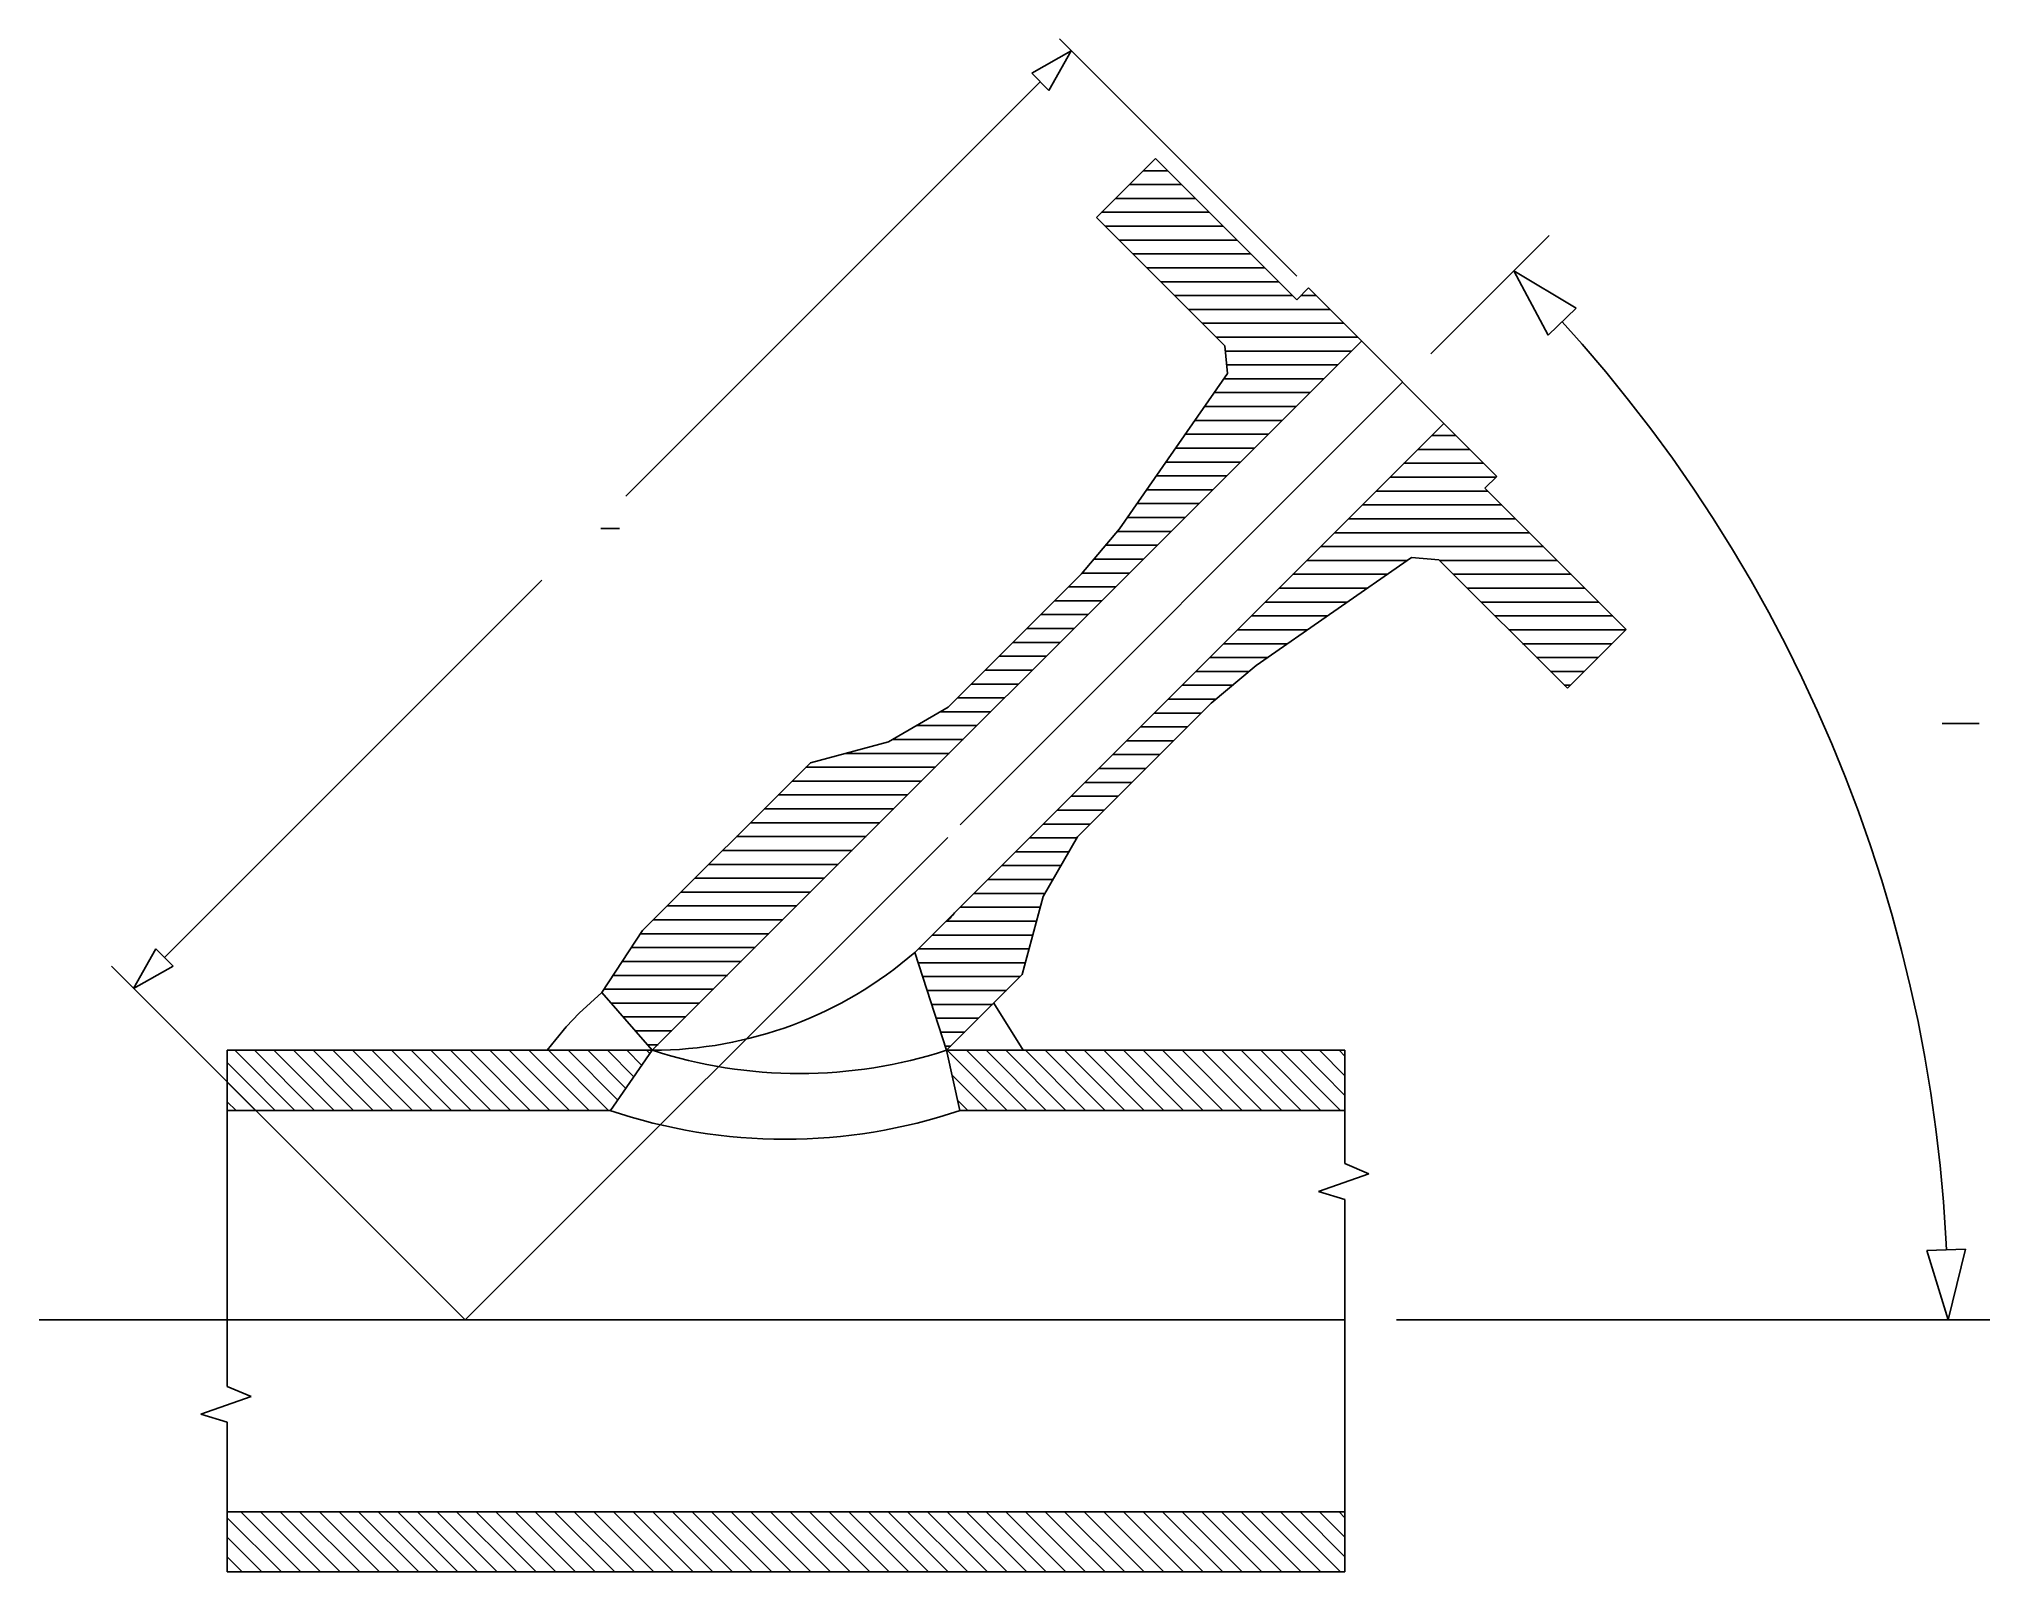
# Model space of a CAD drawing. Extents: x 398 to 1453, y 175 to 1003.
import ezdxf

# ---------------------------------------------------------------- set-up
doc = ezdxf.new("R2010")
doc.units = 0
doc.header["$MEASUREMENT"] = 0
doc.layers.get('0').update_dxf_attribs({"linetype": 'CONTINUOUS'})
doc.layers.add('-1', color=7, linetype='CONTINUOUS')
doc.layers.add('1', color=7, linetype='CONTINUOUS')

msp = doc.modelspace()

# ---------------------------------------------------------------- linework, layer by layer
at = {"layer": '-1', "color": 5, "linetype": 'Continuous'}
msp.add_line((701.8, 738.7), (711.8, 738.7), dxfattribs=at)
at = {"layer": '-1', "color": 2, "linetype": 'Continuous'}
msp.add_line((1427.1, 633.3), (1447.1, 633.3), dxfattribs=at)
at = {"color": 7, "linetype": 'Continuous'}
for p, q in [((1001.7, 938.8), (969.9, 906.9)), ((1001.7, 938.8), (1078.1, 862.4)), ((969.9, 906.9), (1039.3, 837.5)), ((1084.5, 868.8), (1078.1, 862.4)), ((1084.5, 868.8), (1186.3, 766.9)), ((1113.1, 840.1), (729.6, 456.7)), ((1039.3, 837.5), (1040.7, 822.5)), ((1040.7, 822.5), (982.2, 738.6)), ((1157.6, 795.6), (871.6, 509.5)), ((1186.3, 766.9), (1179.9, 760.6)), ((1179.9, 760.6), (1256.3, 684.2)), ((982.2, 738.6), (961.8, 714.3)), ((1140.1, 723.1), (1056.2, 664.7)), ((1155, 721.8), (1140.1, 723.1)), ((1155, 721.8), (1224.5, 652.4)), ((961.8, 714.3), (889.6, 642.1)), ((1256.3, 684.2), (1224.5, 652.4)), ((1056.2, 664.7), (1031.8, 644.3)), ((1031.8, 644.3), (959.6, 572.1)), ((857.3, 623.4), (889.6, 642.1)), ((857.3, 623.4), (815.1, 612.1)), ((815.1, 612.1), (724.4, 521.4)), ((941, 539.8), (959.6, 572.1)), ((941, 539.8), (929.7, 497.6)), ((702.3, 488), (724.4, 521.4)), ((888.7, 456.7), (871.6, 509.5)), ((929.7, 497.6), (888.7, 456.7)), ((729.6, 456.7), (702.3, 488)), ((499.7, 456.7), (499.7, 275)), ((499.7, 456.7), (729.6, 456.7)), ((888.7, 456.7), (1104.2, 456.7)), ((1104.2, 456.7), (1104.2, 395.4)), ((707.1, 424.2), (499.7, 424.2)), ((1104.2, 424.2), (896, 424.2)), ((1104.2, 376), (1104.2, 174.7)), ((499.7, 255.6), (499.7, 174.7)), ((1104.2, 207.2), (499.7, 207.2)), ((1104.2, 174.7), (499.7, 174.7))]:
    msp.add_line(p, q, dxfattribs=at)
at = {"color": 4, "linetype": 'Continuous'}
for p, q in [((1214.7, 897.1), (1150.7, 833.2)), ((1135.4, 817.8), (896.1, 578.5)), ((889.4, 571.8), (628.4, 310.9)), ((914.3, 482.2), (930.1, 456.7)), ((729.6, 456.7), (707.1, 424.2)), ((896, 424.2), (888.7, 456.7)), ((1104.2, 310.9), (398, 310.9)), ((1453, 310.9), (1132, 310.9))]:
    msp.add_line(p, q, dxfattribs=at)
at = {"color": 0, "linetype": 'Continuous'}
for start, end in [(317.1568, 319.1347), (269.9901, 310.8653)]:
    msp.add_arc((729.7, 673.6), 216.9, start, end, dxfattribs=at)
at = {"color": 7, "linetype": 'Continuous'}
for centre, radius, start, end in [((809.2, 701.6), 257.5, 252.0043, 287.9957), ((801.4, 704.4), 295.8, 251.3195, 288.6805)]:
    msp.add_arc(centre, radius, start, end, dxfattribs=at)
at = {"layer": '1', "color": 3, "linetype": 'Continuous'}
for p, q in [((949.8, 1003.4), (1078.1, 875.1)), ((956.2, 997), (934.8, 984.9)), ((956.2, 997), (944.1, 975.6)), ((934.8, 984.9), (944.1, 975.6)), ((715.3, 756.2), (939.4, 980.2)), ((1195.5, 878), (1229.3, 857.8)), ((1195.5, 878), (1214.1, 843.3)), ((1214.1, 843.3), (1229.3, 857.8)), ((1232.5, 838.5), (1221.7, 850.5)), ((1245.2, 823.5), (1232.5, 838.5)), ((1257.6, 808.2), (1245.2, 823.5)), ((1269.7, 792.6), (1257.6, 808.2)), ((1281.3, 776.7), (1269.7, 792.6)), ((1292.5, 760.6), (1281.3, 776.7)), ((1303.4, 744.2), (1292.5, 760.6)), ((1313.8, 727.5), (1303.4, 744.2)), ((1323.8, 710.5), (1313.8, 727.5)), ((465.9, 506.9), (669.9, 710.8)), ((1333.4, 693.3), (1323.8, 710.5)), ((1342.6, 675.9), (1333.4, 693.3)), ((1351.3, 658.3), (1342.6, 675.9)), ((1359.6, 640.4), (1351.3, 658.3)), ((1367.5, 622.4), (1359.6, 640.4)), ((1374.9, 604.1), (1367.5, 622.4)), ((1381.9, 585.7), (1374.9, 604.1)), ((1388.4, 567.2), (1381.9, 585.7)), ((1394.5, 548.4), (1388.4, 567.2)), ((1400.1, 529.6), (1394.5, 548.4)), ((1405.2, 510.6), (1400.1, 529.6)), ((449.1, 490.1), (461.2, 511.5)), ((461.2, 511.5), (470.5, 502.2)), ((1409.9, 491.4), (1405.2, 510.6)), ((437.2, 502.1), (628.4, 310.9)), ((449.1, 490.1), (470.5, 502.2)), ((1414.1, 472.2), (1409.9, 491.4)), ((1417.8, 452.9), (1414.1, 472.2)), ((1421, 433.5), (1417.8, 452.9)), ((1423.8, 414), (1421, 433.5)), ((1426.1, 394.4), (1423.8, 414)), ((1427.9, 374.8), (1426.1, 394.4)), ((1429.2, 355.2), (1427.9, 374.8)), ((1439.7, 349.1), (1418.8, 348.4)), ((1430.4, 310.9), (1418.8, 348.4)), ((1429.5, 348.8), (1429.2, 355.2)), ((1430.4, 310.9), (1439.7, 349.1))]:
    msp.add_line(p, q, dxfattribs=at)
at = {"layer": '1', "color": 4, "linetype": 'Continuous'}
for p, q in [((995.1, 932.2), (1008.3, 932.2)), ((987.6, 924.7), (1015.8, 924.7)), ((972.6, 909.7), (1030.8, 909.7)), ((980.1, 917.2), (1023.3, 917.2)), ((974.7, 902.2), (1038.3, 902.2)), ((982.2, 894.7), (1045.8, 894.7)), ((989.7, 887.2), (1053.3, 887.2)), ((997.2, 879.7), (1060.8, 879.7)), ((1004.7, 872.2), (1068.3, 872.2)), ((1012.2, 864.7), (1075.8, 864.7)), ((1019.7, 857.2), (1096, 857.2)), ((1080.4, 864.7), (1088.5, 864.7)), ((1027.2, 849.7), (1103.5, 849.7)), ((1034.7, 842.2), (1111, 842.2)), ((1039.6, 834.7), (1107.7, 834.7)), ((1040.3, 827.2), (1100.2, 827.2)), ((1038.7, 819.7), (1092.7, 819.7)), ((1028.2, 804.7), (1077.7, 804.7)), ((1033.5, 812.2), (1085.2, 812.2)), ((1023, 797.2), (1070.2, 797.2)), ((1012.5, 782.2), (1055.2, 782.2)), ((1017.8, 789.7), (1062.7, 789.7)), ((1143.6, 781.5), (1171.7, 781.5)), ((1151.1, 789), (1164.2, 789)), ((1007.3, 774.7), (1047.7, 774.7)), ((1136.1, 774), (1179.2, 774)), ((996.9, 759.7), (1032.7, 759.7)), ((1002.1, 767.2), (1040.2, 767.2)), ((1128.6, 766.5), (1185.8, 766.5)), ((991.6, 752.2), (1025.2, 752.2)), ((1113.6, 751.5), (1189, 751.5)), ((1121.1, 759), (1181.5, 759)), ((986.4, 744.7), (1017.7, 744.7)), ((1106.1, 744), (1196.5, 744)), ((974.7, 729.7), (1002.7, 729.7)), ((981.2, 737.2), (1010.2, 737.2)), ((1091.1, 729), (1211.5, 729)), ((1098.6, 736.5), (1204, 736.5)), ((968.4, 722.2), (995.2, 722.2)), ((1083.6, 721.5), (1137.7, 721.5)), ((1155.3, 721.5), (1219, 721.5)), ((954.7, 707.2), (980.2, 707.2)), ((962.2, 714.7), (987.7, 714.7)), ((1076.1, 714), (1126.9, 714)), ((1162.8, 714), (1226.5, 714)), ((947.2, 699.7), (972.7, 699.7)), ((1061.1, 699), (1105.4, 699)), ((1068.6, 706.5), (1116.2, 706.5)), ((1170.3, 706.5), (1234, 706.5)), ((1177.8, 699), (1241.5, 699)), ((939.7, 692.2), (965.2, 692.2)), ((1053.6, 691.5), (1094.6, 691.5)), ((1185.3, 691.5), (1249, 691.5)), ((924.7, 677.2), (950.2, 677.2)), ((932.2, 684.7), (957.7, 684.7)), ((1038.6, 676.5), (1073.1, 676.5)), ((1046.1, 684), (1083.9, 684)), ((1192.8, 684), (1256.1, 684)), ((1200.3, 676.5), (1248.6, 676.5)), ((917.2, 669.7), (942.7, 669.7)), ((1031.1, 669), (1062.4, 669)), ((1207.8, 669), (1241.1, 669)), ((902.2, 654.7), (927.7, 654.7)), ((909.7, 662.2), (935.2, 662.2)), ((1023.6, 661.5), (1052.4, 661.5)), ((1215.3, 661.5), (1233.6, 661.5)), ((894.7, 647.2), (920.2, 647.2)), ((1008.6, 646.5), (1034.4, 646.5)), ((1016.1, 654), (1043.4, 654)), ((1222.8, 654), (1226.1, 654)), ((885.4, 639.7), (912.7, 639.7)), ((1001.1, 639), (1026.5, 639)), ((859.5, 624.7), (897.7, 624.7)), ((872.5, 632.2), (905.2, 632.2)), ((986.1, 624), (1011.5, 624)), ((993.6, 631.5), (1019, 631.5)), ((834, 617.2), (890.2, 617.2)), ((978.6, 616.5), (1004, 616.5)), ((805.2, 602.2), (875.2, 602.2)), ((812.7, 609.7), (882.7, 609.7)), ((963.6, 601.5), (989, 601.5)), ((971.1, 609), (996.5, 609)), ((797.7, 594.7), (867.7, 594.7)), ((956.1, 594), (981.5, 594)), ((790.2, 587.2), (860.2, 587.2)), ((948.6, 586.5), (974, 586.5)), ((775.2, 572.2), (845.2, 572.2)), ((782.7, 579.7), (852.7, 579.7)), ((933.6, 571.5), (959, 571.5)), ((941.1, 579), (966.5, 579)), ((767.7, 564.7), (837.7, 564.7)), ((926.1, 564), (954.9, 564)), ((752.7, 549.7), (822.7, 549.7)), ((760.2, 557.2), (830.2, 557.2)), ((911.1, 549), (946.3, 549)), ((918.6, 556.5), (950.6, 556.5)), ((745.2, 542.2), (815.2, 542.2)), ((903.6, 541.5), (941.4, 541.5)), ((737.7, 534.7), (807.7, 534.7)), ((896.1, 534), (939.4, 534)), ((723.2, 519.7), (792.7, 519.7)), ((730.2, 527.2), (800.2, 527.2)), ((881.1, 519), (935.4, 519)), ((888.6, 526.5), (937.4, 526.5)), ((718.3, 512.2), (785.2, 512.2)), ((873.6, 511.5), (933.4, 511.5)), ((708.4, 497.2), (770.2, 497.2)), ((713.3, 504.7), (777.7, 504.7)), ((873.4, 504), (931.4, 504)), ((875.8, 496.5), (928.6, 496.5)), ((702.3, 488), (690.1, 476.7)), ((703.4, 489.7), (762.7, 489.7)), ((878.3, 489), (921.1, 489)), ((690.1, 476.7), (683.1, 469.3)), ((707.4, 482.2), (755.2, 482.2)), ((880.7, 481.5), (913.6, 481.5)), ((683.1, 469.3), (677.4, 462.6)), ((713.9, 474.7), (747.7, 474.7)), ((720.5, 467.2), (740.2, 467.2)), ((883.1, 474), (906.1, 474)), ((885.6, 466.5), (898.6, 466.5)), ((536.3, 424.2), (503.8, 456.7)), ((546.9, 424.2), (514.4, 456.7)), ((557.5, 424.2), (525, 456.7)), ((568.1, 424.2), (535.6, 456.7)), ((578.7, 424.2), (546.2, 456.7)), ((589.3, 424.2), (556.8, 456.7)), ((599.9, 424.2), (567.4, 456.7)), ((610.5, 424.2), (578, 456.7)), ((621.1, 424.2), (588.6, 456.7)), ((631.7, 424.2), (599.2, 456.7)), ((642.3, 424.2), (609.8, 456.7)), ((653, 424.2), (620.5, 456.7)), ((663.6, 424.2), (631.1, 456.7)), ((674.2, 424.2), (641.7, 456.7)), ((684.8, 424.2), (652.3, 456.7)), ((695.4, 424.2), (662.9, 456.7)), ((677.4, 462.6), (672.8, 456.7)), ((706, 424.2), (673.5, 456.7)), ((711, 429.7), (684.1, 456.7)), ((715.3, 436), (694.7, 456.7)), ((719.7, 442.3), (705.3, 456.7)), ((724, 448.5), (715.9, 456.7)), ((728.4, 454.8), (726.5, 456.7)), ((727, 459.7), (732.7, 459.7)), ((888, 459), (891.1, 459)), ((921.5, 424.2), (889, 456.7)), ((932.1, 424.2), (899.6, 456.7)), ((942.7, 424.2), (910.2, 456.7)), ((953.3, 424.2), (920.8, 456.7)), ((963.9, 424.2), (931.4, 456.7)), ((974.5, 424.2), (942, 456.7)), ((985.1, 424.2), (952.6, 456.7)), ((995.7, 424.2), (963.2, 456.7)), ((1006.3, 424.2), (973.8, 456.7)), ((1016.9, 424.2), (984.4, 456.7)), ((1027.5, 424.2), (995, 456.7)), ((1038.1, 424.2), (1005.6, 456.7)), ((1048.7, 424.2), (1016.2, 456.7)), ((1059.3, 424.2), (1026.8, 456.7)), ((1070, 424.2), (1037.5, 456.7)), ((1080.6, 424.2), (1048.1, 456.7)), ((1091.2, 424.2), (1058.7, 456.7)), ((1101.8, 424.2), (1069.3, 456.7)), ((1104.2, 432.3), (1079.9, 456.7)), ((1104.2, 442.9), (1090.5, 456.7)), ((1104.2, 453.5), (1101.1, 456.7)), ((525.7, 424.2), (499.7, 450.1)), ((910.9, 424.2), (891.7, 443.3)), ((515.1, 424.2), (499.7, 439.5)), ((504.5, 424.2), (499.7, 428.9)), ((900.2, 424.2), (894.8, 429.6)), ((529, 174.7), (499.7, 204)), ((539.6, 174.7), (507.1, 207.2)), ((550.2, 174.7), (517.7, 207.2)), ((560.8, 174.7), (528.3, 207.2)), ((571.4, 174.7), (538.9, 207.2)), ((582.1, 174.7), (549.6, 207.2)), ((592.7, 174.7), (560.2, 207.2)), ((603.3, 174.7), (570.8, 207.2)), ((613.9, 174.7), (581.4, 207.2)), ((624.5, 174.7), (592, 207.2)), ((635.1, 174.7), (602.6, 207.2)), ((645.7, 174.7), (613.2, 207.2)), ((656.3, 174.7), (623.8, 207.2)), ((666.9, 174.7), (634.4, 207.2)), ((677.5, 174.7), (645, 207.2)), ((688.1, 174.7), (655.6, 207.2)), ((698.7, 174.7), (666.2, 207.2)), ((709.3, 174.7), (676.8, 207.2)), ((719.9, 174.7), (687.4, 207.2)), ((730.5, 174.7), (698, 207.2)), ((741.1, 174.7), (708.6, 207.2)), ((751.8, 174.7), (719.3, 207.2)), ((762.4, 174.7), (729.9, 207.2)), ((773, 174.7), (740.5, 207.2)), ((783.6, 174.7), (751.1, 207.2)), ((794.2, 174.7), (761.7, 207.2)), ((804.8, 174.7), (772.3, 207.2)), ((815.4, 174.7), (782.9, 207.2)), ((826, 174.7), (793.5, 207.2)), ((836.6, 174.7), (804.1, 207.2)), ((847.2, 174.7), (814.7, 207.2)), ((857.8, 174.7), (825.3, 207.2)), ((868.4, 174.7), (835.9, 207.2)), ((879, 174.7), (846.5, 207.2)), ((889.6, 174.7), (857.1, 207.2)), ((900.2, 174.7), (867.7, 207.2)), ((910.9, 174.7), (878.4, 207.2)), ((921.5, 174.7), (889, 207.2)), ((932.1, 174.7), (899.6, 207.2)), ((942.7, 174.7), (910.2, 207.2)), ((953.3, 174.7), (920.8, 207.2)), ((963.9, 174.7), (931.4, 207.2)), ((974.5, 174.7), (942, 207.2)), ((985.1, 174.7), (952.6, 207.2)), ((995.7, 174.7), (963.2, 207.2)), ((1006.3, 174.7), (973.8, 207.2)), ((1016.9, 174.7), (984.4, 207.2)), ((1027.5, 174.7), (995, 207.2)), ((1038.1, 174.7), (1005.6, 207.2)), ((1048.7, 174.7), (1016.2, 207.2)), ((1059.3, 174.7), (1026.8, 207.2)), ((1070, 174.7), (1037.5, 207.2)), ((1080.6, 174.7), (1048.1, 207.2)), ((1091.2, 174.7), (1058.7, 207.2)), ((1101.8, 174.7), (1069.3, 207.2)), ((1104.2, 182.8), (1079.9, 207.2)), ((1104.2, 193.4), (1090.5, 207.2)), ((1104.2, 204), (1101.1, 207.2)), ((518.4, 174.7), (499.7, 193.4)), ((507.8, 174.7), (499.7, 182.8))]:
    msp.add_line(p, q, dxfattribs=at)
at = {"layer": '1', "color": 7, "linetype": 'Continuous'}
for p, q in [((1104.2, 395.4), (1117.1, 389.9)), ((1117.1, 389.9), (1089.9, 380.3)), ((1089.9, 380.3), (1104.2, 376)), ((499.7, 275), (512.6, 269.5)), ((512.6, 269.5), (485.4, 259.9)), ((485.4, 259.9), (499.7, 255.6))]:
    msp.add_line(p, q, dxfattribs=at)

doc.saveas('drawing.dxf')
